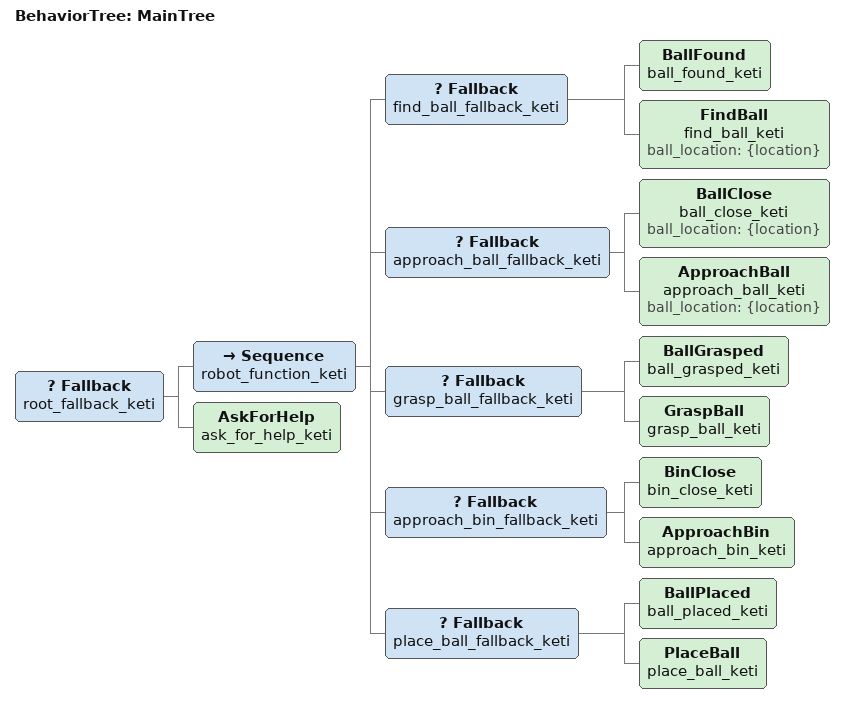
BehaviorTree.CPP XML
<root main_tree_to_execute="MainTree" BTCPP_format="4">
    <BehaviorTree ID="MainTree">
        <Fallback name="root_fallback_keti">
            <Sequence name="robot_function_keti">
                <!-- Fallback node : find_ball_fallback -->
                <Fallback name="find_ball_fallback_keti">
                    <!-- Condition node : ball_found -->
                    <BallFound name="ball_found_keti"/>
                    <!-- Action node : find_ball -->
                    <!-- output port 이름 : ball_location  , key: location , value는 아직 설정 안 함-->
                    <FindBall name="find_ball_keti" ball_location="{location}"/>
                </Fallback>

                <!-- Fallback node : approack_ball_fallback -->
                <Fallback name="approach_ball_fallback_keti">
                    <!-- Condition node : ball_close -->
                    <!-- input port 이름 : ball_location  , key: location , value는 아직 설정 안 함-->
                    <BallClose name="ball_close_keti" ball_location="{location}"/>
                    <!-- Action node : approach_ball -->
                    <!-- input port 이름 : ball_location  , key: location , value는 아직 설정 안 함-->
                    <ApproachBall name="approach_ball_keti" ball_location="{location}"/>
                </Fallback>

                <!-- Fallback node : grasp_ball_fallback -->
                <Fallback name="grasp_ball_fallback_keti">
                    <!-- Condition node : ball_grasped -->
                    <BallGrasped name="ball_grasped_keti"/>
                    <!-- Action node : grasp_ball -->
                    <GraspBall name="grasp_ball_keti"/>
                </Fallback>

                <!-- Fallback node :  -->
                <Fallback name="approach_bin_fallback_keti">
                    <!-- Condition node : bin_close -->
                    <BinClose name="bin_close_keti"/>
                    <!-- Action node : approach_bin -->
                    <ApproachBin name="approach_bin_keti"/>
                </Fallback>

                <!-- Fallback node : place_ball_fallback -->
                <Fallback name="place_ball_fallback_keti">
                    <!-- Condition node : ball_placed -->
                    <BallPlaced name="ball_placed_keti"/>
                    <!-- Action node : place_ball -->
                    <PlaceBall name="place_ball_keti"/>
                </Fallback>
            </Sequence>

            <!-- Action node : ask_for_help -->
            <AskForHelp name="ask_for_help_keti"/>

        </Fallback>
    </BehaviorTree>
</root >
